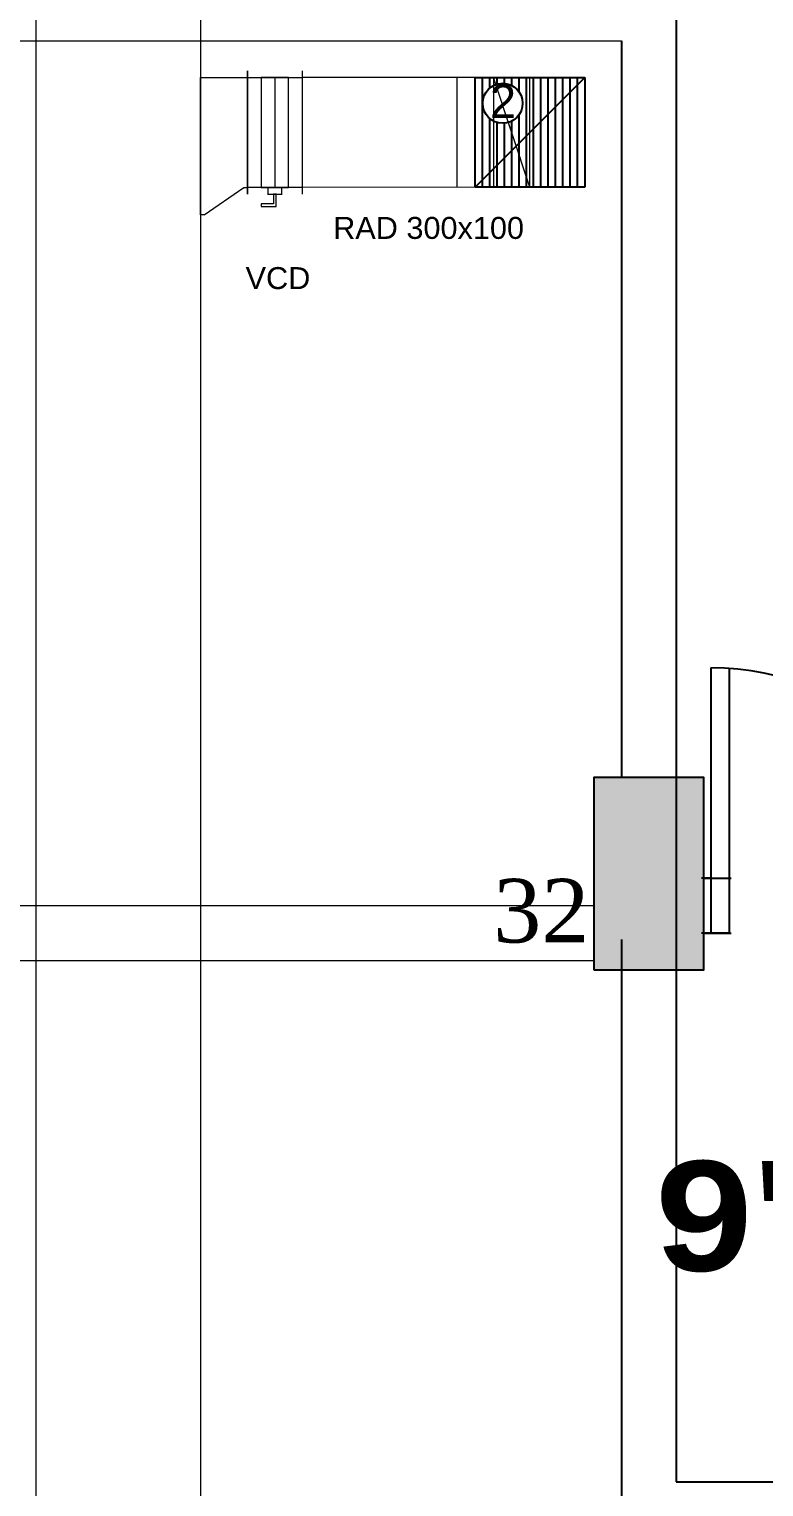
# Model space of a CAD drawing. Extents: x -57174 to 10055, y -18330 to 89882.
# Drawn here: x -30118 to -28109, y 68833 to 72817 of the extents above; entities that cross this region are included whole.
import ezdxf
from ezdxf.enums import TextEntityAlignment as Align

# ---------------------------------------------------------------- set-up
doc = ezdxf.new("R2010")
doc.units = 0
doc.header["$LTSCALE"] = 50
doc.header["$MEASUREMENT"] = 0
doc.layers.get('0').update_dxf_attribs({"color": 8, "linetype": 'CONTINUOUS'})
for name, color, linetype in [('COLUMN', 8, 'CONTINUOUS'), ('COLUMN HATCH', 8, 'CONTINUOUS'), ('duct return', 4, 'CONTINUOUS'), ('duct size', 7, 'CONTINUOUS'), ('OUTER LINE', 8, 'CONTINUOUS'), ('Return grill 300x300', 2, 'CONTINUOUS'), ('TEXT', 8, 'CONTINUOUS'), ('WALL', 8, 'CONTINUOUS'), ('WINDOOW', 8, 'CONTINUOUS'), ('XREF-ARCH', 8, 'CONTINUOUS')]:
    doc.layers.add(name, color=color, linetype=linetype)
doc.layers.add('VCD', color=1, linetype='CONTINUOUS', lineweight=20)
doc.styles.add('ARIAL', font='arial.ttf')
doc.styles.add('H St Bt', font='ariblk.ttf', dxfattribs={"height": 50})
doc.styles.add('STYLE1', font='arial.ttf')
doc.styles.add('TECHNICBOLD', font='times.ttf', dxfattribs={"height": 10})

# ---------------------------------------------------------------- blocks, each defined once
blk = doc.blocks.new('RAG 300X300')
at = {"layer": 'Return grill 300x300'}
for p, q in [((0, 0), (300, 0)), ((0, -300), (0, 0)), ((0, -300), (300, 0)), ((20, -300), (20, 0)), ((40, -28.7), (40, 0)), ((60, -17.9), (60, 0)), ((80, -15.9), (80, 0)), ((100, -21.6), (100, 0)), ((120, -38.9), (120, 0)), ((140, -300), (140, 0)), ((160, -300), (160, 0)), ((180, -300), (180, 0)), ((200, -300), (200, 0)), ((220, -300), (220, 0)), ((240, -300), (240, 0)), ((260, -300), (260, 0)), ((280, -300), (280, 0)), ((300, 0), (300, -300)), ((40, -300), (40, -112.1)), ((100, -300), (100, -119.1)), ((120, -300), (120, -101.8)), ((60, -300), (60, -122.8)), ((80, -300), (80, -124.8)), ((300, -300), (0, -300))]:
    blk.add_line(p, q, dxfattribs=at)
blk.add_ellipse((75.3, -70.4), major_axis=(38.6, 38.6), ratio=1, start_param=5.497787, end_param=11.780972, dxfattribs=at)
at = {"layer": 'Return grill 300x300', "color": 0, "style": 'STYLE1'}
blk.add_text('2', height=92, dxfattribs=at).set_placement((76.2, -110.9, -0.3), align=Align.CENTER)
blk = doc.blocks.new('*U17')
at = {"linetype": 'Continuous', "const_width": 5}
for points in [[(400, -75), (400, -75), (-25, -75), (0, -75), (0, 125), (-25, 125), (0, 125), (400, 125), (425, 125), (400, 125), (400, -75), (425, -75), (400, -75)], [(400, 25), (0, 25)]]:
    blk.add_lwpolyline(points, dxfattribs=at)
at = {"linetype": 'Continuous'}
for points in [[(-25, 20), (-25, 30), (-60, 30), (-60, 75), (-70, 75), (-70, 20), (-25, 20)], [(400, 75), (0, 75), (0, -25), (400, -25)]]:
    blk.add_lwpolyline(points, close=True, dxfattribs=at)
at = {"linetype": 'Continuous', "const_width": 5}
blk.add_lwpolyline([(0, 0), (0, 50), (-25, 50), (-25, 0)], close=True, dxfattribs=at)
blk = doc.blocks.new('D2')
at = {"layer": 'OUTER LINE', "color": 0, "linetype": 'Continuous'}
for p, q in [((73117.95, 16585.25), (73117.95, 16614.18)), ((73117.95, 16614.18), (73120.95, 16614.18)), ((73119.95, 16585.18), (73119.95, 16614.18)), ((73119.95, 16608.18), (73120.95, 16608.18))]:
    blk.add_line(p, q, dxfattribs=at)
blk.add_arc((73119.95, 16614.18), 29, 180, 270, dxfattribs=at)
blk = doc.blocks.new('PLAN')
at = {"layer": 'COLUMN HATCH', "linetype": 'Continuous'}
blk.add_hatch(color=256, dxfattribs=at).paths.add_polyline_path([(11825, 9900), (12125, 9900), (12125, 10425), (11825, 10425)])
blk.add_hatch(color=256, dxfattribs=at).paths.add_polyline_path([(11825, 9900), (12125, 9900), (12125, 10425), (11825, 10425)])
blk.add_hatch(color=256, dxfattribs=at).paths.add_polyline_path([(11825, 9900), (12125, 9900), (12125, 10425), (11825, 10425)])
blk.add_hatch(color=256, dxfattribs=at).paths.add_polyline_path([(11825, 9900), (12125, 9900), (12125, 10425), (11825, 10425)])
at = {"layer": 'COLUMN', "linetype": 'Continuous'}
blk.add_lwpolyline([(11825, 9900), (12125, 9900), (12125, 10425), (11825, 10425)], close=True, dxfattribs=at)
blk.add_lwpolyline([(11825, 9900), (12125, 9900), (12125, 10425), (11825, 10425)], close=True, dxfattribs=at)
blk.add_lwpolyline([(11825, 9900), (12125, 9900), (12125, 10425), (11825, 10425)], close=True, dxfattribs=at)
blk.add_lwpolyline([(11825, 9900), (12125, 9900), (12125, 10425), (11825, 10425)], close=True, dxfattribs=at)
at = {"layer": 'WALL', "linetype": 'Continuous'}
for p, q in [((12050, 15089.6), (12050, 10474.2)), ((12050, 15089.6), (12050, 10474.2)), ((12050, 15089.6), (12050, 10474.2)), ((12050, 15089.6), (12050, 10524.2)), ((12050, 15089.6), (12050, 10524.2)), ((12050, 15089.6), (12050, 10524.2)), ((12050, 15089.6), (12050, 10524.2)), ((11900, 12438.4), (11900, 10425)), ((11900, 12438.4), (11900, 10425)), ((11900, 12438.4), (11900, 10425)), ((11900, 12438.4), (11900, 10425)), ((11900, 12438.4), (11900, 10425)), ((11900, 12438.4), (11900, 10425)), ((12050, 11201.8), (12050, 8500)), ((12050, 11201.8), (12050, 8500)), ((12050, 11201.8), (12050, 10425)), ((12050, 11201.8), (12050, 10425)), ((12050, 11201.8), (12050, 10425)), ((12050, 11201.8), (12050, 10425)), ((12050, 11201.8), (12050, 10425)), ((12125, 10150), (12200, 10150)), ((12125, 10150), (12200, 10150)), ((12125, 10000), (12200, 10000)), ((12125, 10000), (12200, 10000)), ((11900, 9982.4), (11900, 5425)), ((11900, 9982.4), (11900, 5425)), ((12050, 9982.4), (12050, 8500)), ((12050, 9982.4), (12050, 8500)), ((12050, 9982.4), (12050, 8500)), ((11900, 9900), (11900, 5425)), ((11900, 9900), (11900, 5425)), ((11900, 9900), (11900, 5425)), ((11900, 9900), (11900, 5425)), ((12050, 9900), (12050, 8500)), ((12050, 9900), (12050, 8500)), ((12050, 8500), (14825, 8500))]:
    blk.add_line(p, q, dxfattribs=at)
at = {"layer": 'WALL', "lineweight": 0}
for p, q in [((7937.5, 12438.4), (11900, 12438.4)), ((8087.5, 10075), (11825, 10075)), ((7912.5, 9925), (11825, 9925))]:
    blk.add_line(p, q, dxfattribs=at)
at = {"layer": 'WINDOOW', "lineweight": 0, "xscale": 25, "yscale": 25, "zscale": 25, "rotation": 180}
blk.add_blockref('D2', (1840143.1, 425354.4), dxfattribs=at)
at = {"layer": 'TEXT', "lineweight": 0, "insert": (11549.5, 10148.4), "char_height": 174.02, "width": 128.479, "attachment_point": 1, "style": 'TECHNICBOLD'}
blk.add_mtext('32', dxfattribs=at)
blk.add_mtext('32', dxfattribs=at)
blk.add_mtext('32', dxfattribs=at)
at = {"layer": 'TEXT', "linetype": 'Continuous', "insert": (13186.9, 9474.8), "char_height": 300, "width": 3505.274, "attachment_point": 5, "style": 'H St Bt'}
blk.add_mtext('\\P9\'-0"X5\'-0"', dxfattribs=at)

msp = doc.modelspace()

# ---------------------------------------------------------------- linework, layer by layer
at = {"layer": 'duct return', "lineweight": 0}
for p, q in [((-30099.2, 66494.4), (-30099.2, 73897.8)), ((-29649.2, 73897.8), (-29649.2, 66494.4)), ((-28848.7, 72684.4), (-29371.2, 72684.2)), ((-28948.6, 72684.4), (-28948.6, 72384.4)), ((-28748.6, 72384.4), (-28848.8, 72684.4)), ((-28848.6, 72384.4), (-29371, 72384.2))]:
    msp.add_line(p, q, dxfattribs=at)
at = {"layer": 'duct return', "lineweight": 0, "elevation": 12806.8, "flags": 128}
for points in [[(-29649.2, 72309.2), (-29649.2, 72684.2)], [(-29649.2, 72684.2), (-29521.3, 72684.2)], [(-29521.3, 72384.2), (-29521.3, 72684.2)], [(-29639.2, 72309.2), (-29531.3, 72384.2)], [(-29531.3, 72384.2), (-29521.3, 72384.2)], [(-29639.2, 72309.2), (-29649.2, 72309.2)]]:
    msp.add_lwpolyline(points, dxfattribs=at)
at = {"layer": 'duct return', "lineweight": 0}
msp.add_lwpolyline([(-28748.6, 72384.4), (-28748.6, 72684.4), (-28848.6, 72684.4), (-28848.6, 72384.4)], close=True, dxfattribs=at)

# ---------------------------------------------------------------- block references
at = {"layer": 'Return grill 300x300'}
msp.add_blockref('RAG 300X300', (-28898.6, 72684.4, 3003.8), dxfattribs=at)
at = {"layer": 'VCD', "ltscale": 100, "xscale": 0.7499999999996448, "yscale": 0.7499999999996448, "zscale": 0.7499999999996448, "rotation": 90}
msp.add_blockref('*U17', (-29427.4, 72384.1, 9896.4), dxfattribs=at)
at = {"layer": 'XREF-ARCH', "lineweight": 0}
msp.add_blockref('PLAN', (-40398.6, 60346), dxfattribs=at)

# ---------------------------------------------------------------- texts
at = {"layer": 'duct size', "style": 'ARIAL'}
msp.add_text('VCD', height=60, dxfattribs=at).set_placement((-29526.3, 72106.2))
at = {"layer": 'duct size', "lineweight": 0, "insert": (-29286.8, 72303.3), "char_height": 60, "width": 1102.594, "attachment_point": 1, "style": 'ARIAL'}
msp.add_mtext('RAD 300x100', dxfattribs=at)

doc.saveas('drawing.dxf')
